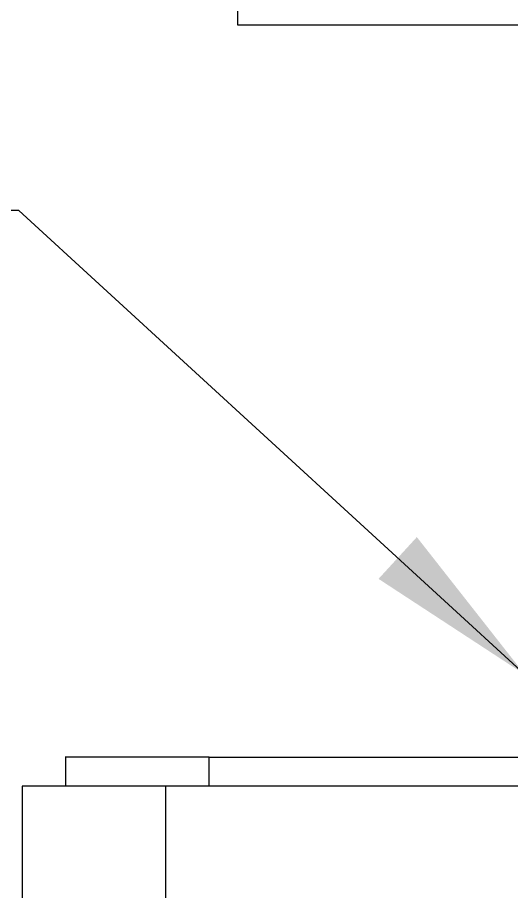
# Model space of a CAD drawing. Header units: inches. Extents: x 5272 to 5866, y -631 to 209.
# Drawn here: x 5338.32 to 5355.52, y -499.03 to -468.61 of the extents above; entities that cross this region are included whole.
import ezdxf

# ---------------------------------------------------------------- set-up
doc = ezdxf.new("R2010")
doc.units = ezdxf.units.IN
doc.header["$LTSCALE"] = 4.84
doc.header["$MEASUREMENT"] = 0
doc.layers.get('0').update_dxf_attribs({"linetype": 'CONTINUOUS', "lineweight": 13})
doc.layers.add('DIM', color=3, linetype='CONTINUOUS', lineweight=9)
doc.styles.get("Standard").update_dxf_attribs({"font": 'arial.ttf'})
doc.dimstyles.new('사본 DIMSTYLE_1', dxfattribs={"dimtxt": 6, "dimasz": 6, "dimexe": 1, "dimexo": 1, "dimgap": 2, "dimtad": 1, "dimtih": 1, "dimtoh": 1, "dimdec": 1, "dimdsep": 46, "dimtxsty": 'Standard', "dimcen": 0, "dimclrd": 3, "dimclre": 3, "dimclrt": 4, "dimazin": 0, "dimtp": 0.3, "dimtm": 0.3, "dimtfac": 1, "dimtdec": 1, "dimtofl": 0, "dimtmove": 0, "dimatfit": 3, "dimfxl": 1, "dimtolj": 1, "dimtzin": 0, "dimarcsym": 0})

msp = doc.modelspace()

# ---------------------------------------------------------------- linework, layer by layer
at = {"lineweight": -3}
for points in [[(5345.989, -468.862), (5345.989, -468.612), (5345.989, -468.362)], [(5339.989, -494.362), (5339.989, -494.862), (5339.989, -495.362)], [(5344.989, -495.362), (5344.989, -494.862), (5344.989, -494.362)], [(5344.989, -494.362), (5368.489, -494.362), (5391.989, -494.362)], [(5338.489, -495.362), (5338.489, -503.862), (5338.489, -512.362)], [(5343.489, -512.362), (5343.489, -503.862), (5343.489, -495.362)], [(5393.489, -495.362), (5368.489, -495.362), (5343.489, -495.362)]]:
    msp.add_open_spline(points, degree=2, dxfattribs=at)
for points, weights in [([(5345.989, -468.862), (5345.989, -468.862), (5365.206, -468.862)], [1, 0.715784763814, 1]), ([(5344.989, -494.362), (5339.989, -494.362), (5339.989, -494.362)], [1, 0.707106781187, 1]), ([(5343.489, -495.362), (5338.489, -495.362), (5338.489, -495.362)], [1, 0.707106781187, 1])]:
    msp.add_rational_spline(points, weights, degree=2, dxfattribs=at)

# ---------------------------------------------------------------- leaders
at = {"layer": 'DIM'}
msp.add_leader([(5355.976, -491.479), (5338.364, -475.329), (5295.037, -475.329)], dimstyle='사본 DIMSTYLE_1', dxfattribs=at)

doc.saveas('drawing.dxf')
